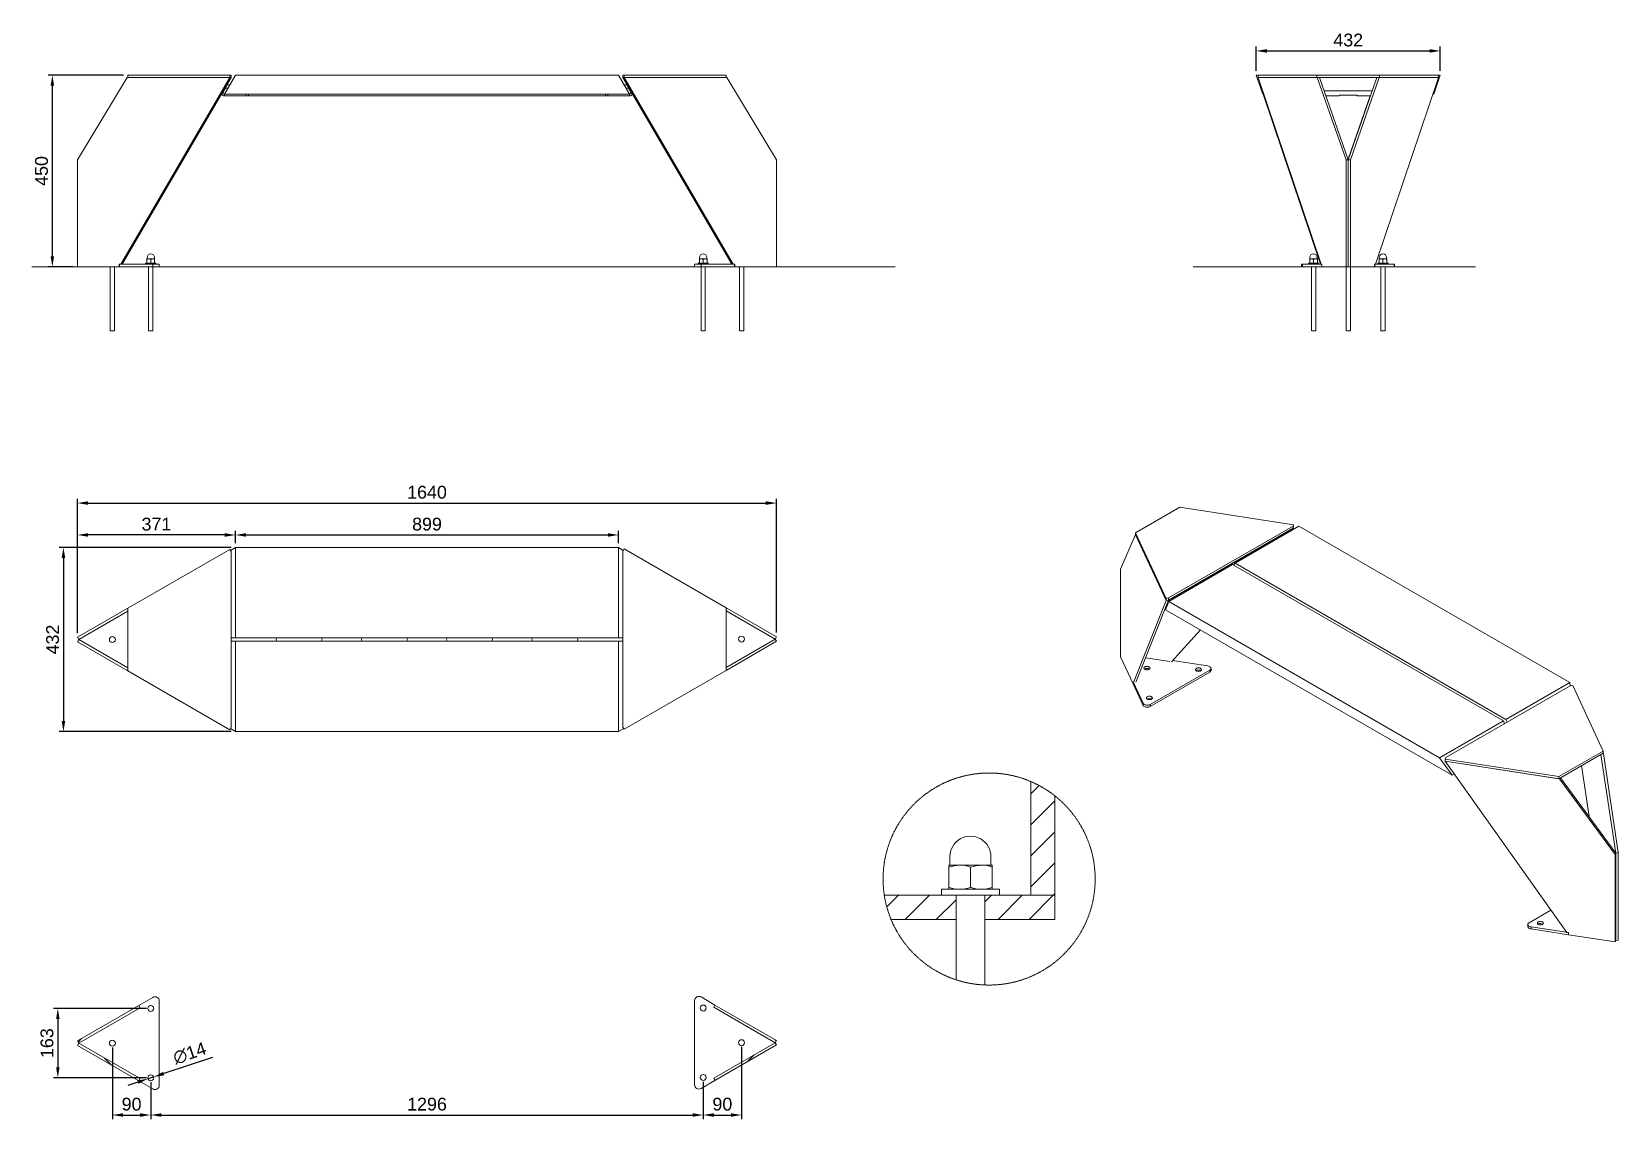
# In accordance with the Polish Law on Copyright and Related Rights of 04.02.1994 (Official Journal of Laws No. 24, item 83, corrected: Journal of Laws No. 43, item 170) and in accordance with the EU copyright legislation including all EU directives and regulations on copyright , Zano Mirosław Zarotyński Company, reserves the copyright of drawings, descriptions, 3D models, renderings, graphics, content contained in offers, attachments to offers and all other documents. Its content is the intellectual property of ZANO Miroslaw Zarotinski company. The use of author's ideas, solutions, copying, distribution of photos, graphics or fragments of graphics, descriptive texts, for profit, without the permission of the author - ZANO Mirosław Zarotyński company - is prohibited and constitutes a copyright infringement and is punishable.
# Model space of a CAD drawing. Header units: millimetres. Extents: x -23 to 3700, y -151 to 2402.
import ezdxf

# ---------------------------------------------------------------- set-up
doc = ezdxf.new("R2010")
doc.units = ezdxf.units.MM
doc.linetypes.add('HIDDEN', pattern=[1.905, 1.27, -0.635])
for name, color, linetype, lineweight in [('ZANO_R', 7, 'Continuous', 0), ('ZANO_R_przerywana', 7, 'HIDDEN', 0), ('ZANO_W', 1, 'Continuous', 0)]:
    doc.layers.add(name, color=color, linetype=linetype, lineweight=lineweight)
doc.styles.add('Arial', font='arial.ttf')
doc.styles.get("Standard").update_dxf_attribs({"font": 'ARIALUNI.TTF'})
doc.dimstyles.new('pl i ang', dxfattribs={"dimtxt": 50, "dimasz": 50, "dimexe": 1.25, "dimexo": 0.625, "dimgap": 10, "dimtad": 1, "dimtoh": 1, "dimtxsty": 'Standard', "dimcen": 2.5, "dimclrd": 1, "dimclre": 1, "dimclrt": 1, "dimadec": 0, "dimazin": 0, "dimtfac": 1, "dimtmove": 0, "dimatfit": 3, "dimfxl": 1, "dimarcsym": 1})
pattern_1 = [(45, (-238.47, -495.97), (-202.056, 202.056), []), (45, (-171.1, -495.97), (-202.056, 202.056), []), (45, (-103.76, -495.97), (-202.056, 202.056), []), (45, (-36.4, -495.97), (-202.056, 202.056), [])]
pattern_2 = [(135, (-238.47, -495.97), (-202.056, -202.056), []), (135, (-238.47, -428.62), (-202.056, -202.056), []), (135, (-238.47, -361.27), (-202.056, -202.056), []), (135, (-238.47, -293.9), (-202.056, -202.056), [])]

# ---------------------------------------------------------------- blocks, each defined once
blk = doc.blocks.new('*D390')
at = {"layer": 'ZANO_W', "color": 1, "lineweight": -2}
for p, q in [((193.1, 2300.1), (15.9, 2300.1)), ((25.9, 1875), (25.9, 2275.1)), ((74.8, 1850), (15.9, 1850))]:
    blk.add_line(p, q, dxfattribs=at)
at = {"layer": 'ZANO_W', "color": 1}
for points in [[(30, 2275.1), (21.7, 2275.1), (25.9, 2300.1)], [(21.7, 1875), (30, 1875), (25.9, 1850)]]:
    blk.add_solid(points, dxfattribs=at)
at = {"layer": 'ZANO_W', "color": 1, "insert": (0.6, 2075.1), "char_height": 30, "attachment_point": 5, "rotation": 90, "style": 'Arial'}
blk.add_mtext('450', dxfattribs=at)
blk = doc.blocks.new('*D391')
at = {"layer": 'ZANO_W', "color": 1, "lineweight": -2}
for p, q in [((455.4, 1201.4), (455.4, 1230.8)), ((1354.4, 1201.4), (1354.4, 1230.8)), ((480.4, 1220.8), (1329.4, 1220.8))]:
    blk.add_line(p, q, dxfattribs=at)
at = {"layer": 'ZANO_W', "color": 1}
for points in [[(480.4, 1225), (480.4, 1216.6), (455.4, 1220.8)], [(1329.4, 1216.6), (1329.4, 1225), (1354.4, 1220.8)]]:
    blk.add_solid(points, dxfattribs=at)
at = {"layer": 'ZANO_W', "color": 1, "insert": (904.9, 1246.1), "char_height": 30, "attachment_point": 5, "style": 'Arial'}
blk.add_mtext('899', dxfattribs=at)
blk = doc.blocks.new('*D392')
at = {"layer": 'ZANO_W', "color": 1, "lineweight": -2}
for p, q in [((84.8, 990.6), (84.8, 1305.7)), ((1724.9, 991.6), (1724.9, 1305.7)), ((109.8, 1295.7), (1699.9, 1295.7))]:
    blk.add_line(p, q, dxfattribs=at)
at = {"layer": 'ZANO_W', "color": 1}
for points in [[(109.8, 1299.9), (109.8, 1291.5), (84.8, 1295.7)], [(1699.9, 1291.5), (1699.9, 1299.9), (1724.9, 1295.7)]]:
    blk.add_solid(points, dxfattribs=at)
at = {"layer": 'ZANO_W', "color": 1, "insert": (904.9, 1321), "char_height": 30, "attachment_point": 5, "style": 'Arial'}
blk.add_mtext('1640', dxfattribs=at)
blk = doc.blocks.new('*D393')
at = {"layer": 'ZANO_W', "color": 1, "lineweight": -2}
for p, q in [((445.4, 1191.4), (41.9, 1191.4)), ((51.9, 1166.4), (51.9, 784.4)), ((445.4, 759.4), (41.9, 759.4))]:
    blk.add_line(p, q, dxfattribs=at)
at = {"layer": 'ZANO_W', "color": 1}
for points in [[(56.1, 1166.4), (47.7, 1166.4), (51.9, 1191.4)], [(47.7, 784.4), (56.1, 784.4), (51.9, 759.4)]]:
    blk.add_solid(points, dxfattribs=at)
at = {"layer": 'ZANO_W', "color": 1, "insert": (26.6, 975.4), "char_height": 30, "attachment_point": 5, "rotation": 90, "style": 'Arial'}
blk.add_mtext('432', dxfattribs=at)
blk = doc.blocks.new('*D394')
at = {"layer": 'ZANO_W', "color": 1, "lineweight": -2}
for p, q in [((401.7, -5.6), (287.2, -43.3)), ((226.4, -63.4), (202.7, -71.2)), ((250.2, -55.5), (263.5, -51.2))]:
    blk.add_line(p, q, dxfattribs=at)
at = {"layer": 'ZANO_W', "color": 1}
for points in [[(227.8, -67.3), (225.1, -59.4), (250.2, -55.5)], [(285.9, -39.4), (288.5, -47.3), (263.5, -51.2)]]:
    blk.add_solid(points, dxfattribs=at)
at = {"layer": 'ZANO_W', "color": 1, "insert": (348.1, 4.3), "char_height": 30, "attachment_point": 5, "rotation": 18.2447, "style": 'Arial'}
blk.add_mtext('∅14', dxfattribs=at)
blk = doc.blocks.new('*D395')
at = {"layer": 'ZANO_W', "color": 1, "lineweight": -2}
for p, q in [((246.8, 109.5), (28.7, 109.5)), ((38.7, 84.5), (38.7, -28.3)), ((246.8, -53.3), (28.7, -53.3))]:
    blk.add_line(p, q, dxfattribs=at)
at = {"layer": 'ZANO_W', "color": 1}
for points in [[(42.9, 84.5), (34.6, 84.5), (38.7, 109.5)], [(34.6, -28.3), (42.9, -28.3), (38.7, -53.3)]]:
    blk.add_solid(points, dxfattribs=at)
at = {"layer": 'ZANO_W', "color": 1, "insert": (13.4, 28.1), "char_height": 30, "attachment_point": 5, "rotation": 90, "style": 'Arial'}
blk.add_mtext('163', dxfattribs=at)
blk = doc.blocks.new('*D396')
at = {"layer": 'ZANO_W', "color": 1, "lineweight": -2}
for p, q in [((166.8, 18.1), (166.8, -150.5)), ((256.8, -63.3), (256.8, -150.5)), ((191.8, -140.5), (231.8, -140.5))]:
    blk.add_line(p, q, dxfattribs=at)
at = {"layer": 'ZANO_W', "color": 1}
for points in [[(191.8, -136.4), (191.8, -144.7), (166.8, -140.5)], [(231.8, -144.7), (231.8, -136.4), (256.8, -140.5)]]:
    blk.add_solid(points, dxfattribs=at)
at = {"layer": 'ZANO_W', "color": 1, "insert": (211.8, -115.2), "char_height": 30, "attachment_point": 5, "style": 'Arial'}
blk.add_mtext('90', dxfattribs=at)
blk = doc.blocks.new('*D397')
at = {"layer": 'ZANO_W', "color": 1, "lineweight": -2}
for p, q in [((256.8, -63.3), (256.8, -150.5)), ((1552.9, -62.3), (1552.9, -150.5)), ((281.8, -140.5), (1527.9, -140.5))]:
    blk.add_line(p, q, dxfattribs=at)
at = {"layer": 'ZANO_W', "color": 1}
for points in [[(281.8, -136.4), (281.8, -144.7), (256.8, -140.5)], [(1527.9, -144.7), (1527.9, -136.4), (1552.9, -140.5)]]:
    blk.add_solid(points, dxfattribs=at)
at = {"layer": 'ZANO_W', "color": 1, "insert": (904.9, -115.2), "char_height": 30, "attachment_point": 5, "style": 'Arial'}
blk.add_mtext('1296', dxfattribs=at)
blk = doc.blocks.new('*D398')
at = {"layer": 'ZANO_W', "color": 1, "lineweight": -2}
for p, q in [((1642.9, 19.1), (1642.9, -150.5)), ((1552.9, -62.3), (1552.9, -150.5)), ((1577.9, -140.5), (1617.9, -140.5))]:
    blk.add_line(p, q, dxfattribs=at)
at = {"layer": 'ZANO_W', "color": 1}
for points in [[(1577.9, -136.4), (1577.9, -144.7), (1552.9, -140.5)], [(1617.9, -144.7), (1617.9, -136.4), (1642.9, -140.5)]]:
    blk.add_solid(points, dxfattribs=at)
at = {"layer": 'ZANO_W', "color": 1, "insert": (1597.9, -115.2), "char_height": 30, "attachment_point": 5, "style": 'Arial'}
blk.add_mtext('90', dxfattribs=at)
blk = doc.blocks.new('*D399')
at = {"layer": 'ZANO_W', "color": 1, "lineweight": -2}
for p, q in [((2850.4, 2310.1), (2850.4, 2366.9)), ((2875.4, 2356.9), (3257.4, 2356.9)), ((3282.4, 2310.1), (3282.4, 2366.9))]:
    blk.add_line(p, q, dxfattribs=at)
at = {"layer": 'ZANO_W', "color": 1}
for points in [[(2875.4, 2361), (2875.4, 2352.7), (2850.4, 2356.9)], [(3257.4, 2352.7), (3257.4, 2361), (3282.4, 2356.9)]]:
    blk.add_solid(points, dxfattribs=at)
at = {"layer": 'ZANO_W', "color": 1, "insert": (3066.4, 2382.2), "char_height": 30, "attachment_point": 5, "style": 'Arial'}
blk.add_mtext('432', dxfattribs=at)
blk = doc.blocks.new('*D400')
at = {"layer": 'ZANO_W', "color": 1, "lineweight": -2}
for p, q in [((84.8, 990.6), (84.8, 1230.8)), ((455.4, 1201.4), (455.4, 1230.8)), ((430.4, 1220.8), (109.8, 1220.8))]:
    blk.add_line(p, q, dxfattribs=at)
at = {"layer": 'ZANO_W', "color": 1}
for points in [[(109.8, 1225), (109.8, 1216.6), (84.8, 1220.8)], [(430.4, 1216.6), (430.4, 1225), (455.4, 1220.8)]]:
    blk.add_solid(points, dxfattribs=at)
at = {"layer": 'ZANO_W', "color": 1, "insert": (270.1, 1246.1), "char_height": 30, "attachment_point": 5, "style": 'Arial'}
blk.add_mtext('371', dxfattribs=at)

msp = doc.modelspace()

# ---------------------------------------------------------------- hatches: boundary and pattern name
at = {"layer": 'ZANO_R'}
h = msp.add_hatch(dxfattribs=at)
h.set_pattern_fill('DIN 201 stal i żeliwo stalowe', color=256, scale=15, style=0, pattern_type=2)
h.set_pattern_definition(pattern_1)
h.paths.add_polyline_path([(232.1, 111.4), (229.1, 116.6), (84.8, 33.3), (87.8, 28.1)], flags=0)
h = msp.add_hatch(dxfattribs=at)
h.set_pattern_fill('DIN 201 stal i żeliwo stalowe', color=256, scale=15, angle=90, style=0, pattern_type=2)
h.set_pattern_definition(pattern_2)
h.paths.add_polyline_path([(1580.6, 117.6), (1577.6, 112.4), (1721.9, 29.1), (1724.9, 34.3)], flags=0)
h = msp.add_hatch(dxfattribs=at)
h.set_pattern_fill('DIN 201 stal i żeliwo stalowe', color=256, scale=15, angle=90, style=0, pattern_type=2)
h.set_pattern_definition(pattern_2)
h.paths.add_polyline_path([(229.1, -60.4), (232.1, -55.2), (87.8, 28.1), (84.8, 22.9)], flags=0)
h = msp.add_hatch(dxfattribs=at)
h.set_pattern_fill('DIN 201 stal i żeliwo stalowe', color=256, scale=15, style=0, pattern_type=2)
h.set_pattern_definition(pattern_1)
h.paths.add_polyline_path([(1577.6, -54.2), (1580.6, -59.4), (1724.9, 23.9), (1721.9, 29.1)], flags=0)

# ---------------------------------------------------------------- linework, layer by layer
for p, q in [((201.6, 2294.1), (84.8, 2101.6)), ((186.5, 1856), (442.4, 2294.1)), ((189.5, 1856.1), (445.4, 2294.1)), ((442.4, 2294.1), (201.6, 2294.1)), ((203.1, 2300.1), (203.1, 2294.1)), ((203.1, 2300.1), (442.4, 2300.1)), ((203.1, 2294.1), (442.4, 2294.1)), ((444.8, 2292.5), (426.4, 2261.2)), ((455.4, 2300.1), (429.4, 2255.1)), ((431.8, 2269.7), (436.2, 2277.3)), ((436.2, 2277.3), (442.1, 2277.3)), ((442.4, 2300.1), (442.4, 2294.1)), ((442.4, 2300.1), (445.4, 2300.1)), ((442.4, 2294.1), (445.4, 2294.1)), ((444.8, 2292.5), (444.5, 2292.7)), ((445.4, 2300.1), (445.4, 2294.1)), ((1354.4, 2300.1), (455.4, 2300.1)), ((1380.4, 2255.1), (1354.4, 2300.1)), ((1364.4, 2300.1), (1364.4, 2294.1)), ((1364.4, 2300.1), (1367.4, 2300.1)), ((1620.2, 1856.1), (1364.4, 2294.1)), ((1364.4, 2294.1), (1367.4, 2294.1)), ((1365, 2292.5), (1365.2, 2292.7)), ((1365, 2292.5), (1383.4, 2261.2)), ((1367.4, 2300.1), (1367.4, 2294.1)), ((1367.4, 2300.1), (1606.7, 2300.1)), ((1623.3, 1856), (1367.4, 2294.1)), ((1367.4, 2294.1), (1608.2, 2294.1)), ((1367.4, 2294.1), (1606.7, 2294.1)), ((1367.6, 2277.3), (1373.6, 2277.3)), ((1377.9, 2269.7), (1373.6, 2277.3)), ((1606.7, 2300.1), (1606.7, 2294.1)), ((1608.2, 2294.1), (1724.9, 2101.6)), ((2850.4, 2300.1), (2854.8, 2300.1)), ((2865.9, 2255.1), (2850.4, 2300.1)), ((2854.8, 2300.1), (2854.8, 2294.1)), ((2854.8, 2300.1), (2993, 2300.1)), ((3002.6, 1856), (2854.8, 2294.1)), ((2854.8, 2294.1), (2993.8, 2294.1)), ((2854.8, 2294.1), (2993, 2294.1)), ((2993, 2300.1), (2993, 2294.1)), ((2993, 2300.1), (3139.9, 2300.1)), ((2993.8, 2294.1), (3061.2, 2101.6)), ((2996.4, 2294.1), (2993.8, 2294.1)), ((2996.4, 2294.1), (3136.4, 2294.1)), ((2999, 2294.1), (3066.4, 2101.6)), ((3133.8, 2294.1), (3066.4, 2101.6)), ((3139, 2294.1), (3071.6, 2101.6)), ((3130.3, 1856), (3278, 2294.1)), ((3139, 2294.1), (3136.4, 2294.1)), ((3278, 2294.1), (3139, 2294.1)), ((3139.9, 2300.1), (3139.9, 2294.1)), ((3139.9, 2300.1), (3278, 2300.1)), ((3139.9, 2294.1), (3278, 2294.1)), ((3282.4, 2300.1), (3266.9, 2255.1)), ((3278, 2300.1), (3282.4, 2300.1)), ((3278, 2300.1), (3278, 2294.1)), ((426.4, 2261.2), (426.2, 2261.3)), ((431.8, 2269.7), (426.9, 2261.1)), ((1380.4, 2255.1), (429.4, 2255.1)), ((429.8, 2255.1), (429.8, 2251.1)), ((480.9, 2251.1), (429.8, 2251.1)), ((431.8, 2269.7), (437.8, 2269.7)), ((480.9, 2251.1), (480.9, 2255.1)), ((485.9, 2251.1), (480.9, 2251.1)), ((485.9, 2255.1), (485.9, 2251.1)), ((485.9, 2251.1), (1323.9, 2251.1)), ((1323.9, 2251.1), (1323.9, 2255.1)), ((1328.9, 2251.1), (1323.9, 2251.1)), ((1328.9, 2255.1), (1328.9, 2251.1)), ((1328.9, 2251.1), (1379.9, 2251.1)), ((1372, 2269.7), (1377.9, 2269.7)), ((1377.9, 2269.7), (1382.9, 2261.1)), ((1379.9, 2255.1), (1379.9, 2251.1)), ((1383.4, 2261.2), (1383.6, 2261.3)), ((2868, 2255.1), (2865.9, 2255.1)), ((3001.5, 1856.1), (2867, 2255.1)), ((3009.9, 2263.2), (3123, 2263.2)), ((3014.1, 2251.1), (3045.4, 2251.1)), ((3045.4, 2253.1), (3087.4, 2253.1)), ((3045.4, 2253.1), (3045.4, 2251.1)), ((3117.8, 2251.1), (3065.9, 2103.1)), ((3086.4, 2253.1), (3086.4, 2251.1)), ((3087.4, 2251.1), (3086.4, 2251.1)), ((3087.4, 2251.1), (3087.4, 2253.1)), ((3087.4, 2251.1), (3118.8, 2251.1)), ((3266.9, 2255.1), (3264.9, 2255.1)), ((84.8, 2101.6), (84.8, 1850)), ((1724.9, 2101.6), (1724.9, 1850)), ((3061.2, 2101.6), (3061.2, 1850)), ((3066.4, 2101.6), (3061.2, 2101.6)), ((3071.6, 2101.6), (3066.4, 2101.6)), ((3066.4, 2101.6), (3066.4, 1850)), ((3071.6, 2101.6), (3071.6, 1850)), ((247.8, 1867.8), (247.8, 1868.6)), ((252.3, 1868.6), (247.8, 1868.6)), ((247.8, 1867.8), (247.8, 1859.4)), ((248.3, 1872.1), (248.3, 1868.9)), ((261.3, 1868.6), (252.3, 1868.6)), ((256.8, 1867.8), (256.8, 1859.4)), ((265.8, 1868.6), (261.3, 1868.6)), ((265.3, 1868.9), (265.3, 1872.1)), ((265.8, 1867.8), (265.8, 1868.6)), ((265.8, 1867.8), (265.8, 1859.4)), ((1543.9, 1867.8), (1543.9, 1868.6)), ((1548.4, 1868.6), (1543.9, 1868.6)), ((1543.9, 1867.8), (1543.9, 1859.4)), ((1544.4, 1872.1), (1544.4, 1868.9)), ((1557.4, 1868.6), (1548.4, 1868.6)), ((1552.9, 1867.8), (1552.9, 1859.4)), ((1561.9, 1868.6), (1557.4, 1868.6)), ((1561.4, 1868.9), (1561.4, 1872.1)), ((1561.9, 1867.8), (1561.9, 1868.6)), ((1561.9, 1867.8), (1561.9, 1859.4)), ((2976, 1867.8), (2976, 1868.6)), ((2980.5, 1868.6), (2976, 1868.6)), ((2976, 1867.8), (2976, 1859.4)), ((2976.5, 1872.1), (2976.5, 1868.9)), ((2989.5, 1868.6), (2980.5, 1868.6)), ((2985, 1867.8), (2985, 1859.4)), ((2994, 1868.6), (2989.5, 1868.6)), ((2993.5, 1868.9), (2993.5, 1872.1)), ((2994, 1867.8), (2994, 1868.6)), ((2994, 1867.8), (2994, 1859.4)), ((3138.8, 1867.8), (3138.8, 1868.6)), ((3143.3, 1868.6), (3138.8, 1868.6)), ((3138.8, 1867.8), (3138.8, 1859.4)), ((3139.3, 1872.1), (3139.3, 1868.9)), ((3152.3, 1868.6), (3143.3, 1868.6)), ((3147.8, 1867.8), (3147.8, 1859.4)), ((3156.8, 1868.6), (3152.3, 1868.6)), ((3156.3, 1868.9), (3156.3, 1872.1)), ((3156.8, 1867.8), (3156.8, 1868.6)), ((3156.8, 1867.8), (3156.8, 1859.4)), ((84.8, 1850), (182.9, 1850)), ((186.5, 1856), (182.9, 1856)), ((182.9, 1856), (182.9, 1850)), ((182.9, 1850), (185.9, 1850)), ((183.2, 1856.1), (183.2, 1850.1)), ((183.2, 1856.1), (261.8, 1856.1)), ((183.2, 1850.1), (261.8, 1850.1)), ((185.9, 1850.1), (185.9, 1850)), ((244.8, 1858.6), (244.8, 1856.1)), ((268.8, 1858.6), (244.8, 1858.6)), ((247.8, 1858.6), (247.8, 1859.4)), ((261.8, 1850.1), (261.8, 1856.1)), ((261.8, 1856.1), (276.8, 1856.1)), ((276.8, 1850.1), (261.8, 1850.1)), ((265.8, 1858.6), (265.8, 1859.4)), ((268.8, 1856.1), (268.8, 1858.6)), ((276.8, 1856.1), (276.8, 1850.1)), ((1532.9, 1850.1), (1532.9, 1856.1)), ((1532.9, 1856.1), (1547.9, 1856.1)), ((1547.9, 1850.1), (1532.9, 1850.1)), ((1540.9, 1858.6), (1540.9, 1856.1)), ((1564.9, 1858.6), (1540.9, 1858.6)), ((1543.9, 1858.6), (1543.9, 1859.4)), ((1547.9, 1856.1), (1547.9, 1850.1)), ((1547.9, 1856.1), (1626.5, 1856.1)), ((1547.9, 1850.1), (1626.5, 1850.1)), ((1561.9, 1858.6), (1561.9, 1859.4)), ((1564.9, 1856.1), (1564.9, 1858.6)), ((1623.3, 1856), (1626.8, 1856)), ((1623.8, 1850.1), (1623.8, 1850)), ((1623.8, 1850), (1626.8, 1850)), ((1626.5, 1856.1), (1626.5, 1850.1)), ((1626.8, 1856), (1626.8, 1850)), ((1724.9, 1850), (1626.8, 1850)), ((2956.7, 1856.1), (2956.7, 1850.1)), ((2956.7, 1856.1), (2957.7, 1856.1)), ((2957.7, 1850.1), (2956.7, 1850.1)), ((2957.7, 1856.1), (2957.7, 1850.1)), ((2957.7, 1856.1), (2959, 1856.1)), ((2959, 1850.1), (2957.7, 1850.1)), ((2959, 1856.1), (2959, 1850.1)), ((2959, 1856.1), (3004.4, 1856.1)), ((2959, 1850.1), (3004.4, 1850.1)), ((2973, 1858.6), (2973, 1856.1)), ((2997, 1858.6), (2973, 1858.6)), ((2976, 1858.6), (2976, 1859.4)), ((2994, 1858.6), (2994, 1859.4)), ((2997, 1856.1), (2997, 1858.6)), ((3002.6, 1856), (3004.6, 1856)), ((3003.6, 1850.1), (3003.6, 1850)), ((3003.6, 1850), (3004.6, 1850)), ((3004.4, 1856.1), (3004.4, 1850.1)), ((3004.4, 1850.1), (3004.6, 1850.1)), ((3004.6, 1856), (3004.6, 1850)), ((3061.2, 1850), (3004.6, 1850)), ((3066.4, 1850), (3061.2, 1850)), ((3071.6, 1850), (3066.4, 1850)), ((3071.6, 1850), (3128.3, 1850)), ((3130.3, 1856), (3128.3, 1856)), ((3128.3, 1856), (3128.3, 1850)), ((3128.3, 1850.1), (3128.4, 1850.1)), ((3128.4, 1856.1), (3128.4, 1850.1)), ((3128.4, 1856.1), (3173.8, 1856.1)), ((3128.4, 1850.1), (3173.8, 1850.1)), ((3135.8, 1858.6), (3135.8, 1856.1)), ((3159.8, 1858.6), (3135.8, 1858.6)), ((3138.8, 1858.6), (3138.8, 1859.4)), ((3156.8, 1858.6), (3156.8, 1859.4)), ((3159.8, 1856.1), (3159.8, 1858.6)), ((3173.8, 1850.1), (3173.8, 1856.1)), ((3173.8, 1856.1), (3175.2, 1856.1)), ((3175.2, 1850.1), (3173.8, 1850.1)), ((3175.2, 1850.1), (3175.2, 1856.1)), ((2671.4, 1286.1), (2567.5, 1226.1)), ((2938.3, 1244.8), (2671.4, 1286.1)), ((2644.8, 1072.9), (2936.8, 1241.5)), ((2644.8, 1068), (2936.8, 1236.6)), ((2934.6, 1234.5), (2646.1, 1068)), ((2950.6, 1241.3), (2800.7, 1154.7)), ((2934.6, 1234.5), (2929.9, 1229.3)), ((2930.5, 1229.7), (2936.8, 1236.6)), ((2934.6, 1234.5), (2934.2, 1235.1)), ((2936.8, 1241.5), (2938.3, 1244.8)), ((2936.8, 1241.5), (2936.8, 1236.6)), ((2936.8, 1236.6), (2938.3, 1239.9)), ((2938.3, 1244.8), (2938.3, 1239.9)), ((2950.6, 1241.3), (3586.3, 874.3)), ((443.8, 1184.5), (455.4, 1191.4)), ((455.4, 1191.4), (455.4, 979.4)), ((455.4, 1191.4), (1354.4, 1191.4)), ((1354.4, 979.4), (1354.4, 1191.4)), ((1354.4, 1191.4), (1365.5, 1184.7)), ((2567.1, 1222.2), (2532.2, 1140.2)), ((2639, 1067.1), (2567.1, 1222.2)), ((2567.1, 1222.2), (2567.5, 1222.2)), ((2567.5, 1226.1), (2639, 1072)), ((2567.5, 1226.1), (2567.5, 1221.2)), ((2567.5, 1221.2), (2639, 1067.1)), ((442.4, 1187), (203.1, 1048.8)), ((445.4, 1181.8), (442.4, 1187)), ((445.4, 769), (445.4, 1181.8)), ((1367.4, 1188), (1364.4, 1182.8)), ((1364.4, 1182.8), (1364.4, 770)), ((1606.7, 1049.8), (1367.4, 1188)), ((2800.7, 1154.7), (2797.4, 1150.1)), ((2800.7, 1154.7), (3436.4, 787.8)), ((2532.2, 1140.2), (2532.2, 934.7)), ((2795, 1151.5), (2645.1, 1064.9)), ((3430.7, 784.5), (2795, 1151.5)), ((201.6, 1048), (84.8, 980.6)), ((203.1, 1048.8), (201.6, 1048)), ((203.1, 1045.4), (201.6, 1048)), ((203.1, 1048.8), (203.1, 901.9)), ((1606.7, 1049.8), (1608.2, 1049)), ((1606.7, 902.9), (1606.7, 1049.8)), ((1608.2, 1049), (1606.7, 1046.4)), ((1606.7, 1042.9), (1721.9, 976.4)), ((1608.2, 1049), (1724.9, 981.6)), ((2562.6, 874.2), (2639, 1067.1)), ((2568.4, 875.1), (2644.8, 1068)), ((2645.1, 1064.9), (2637.7, 1045.1)), ((3310.2, 656.9), (2637.7, 1045.1)), ((2639, 1072), (2644.8, 1072.9)), ((2639, 1072), (2639, 1067.1)), ((2639, 1067.1), (2644.8, 1068)), ((2640.6, 1054.2), (2639.8, 1055.2)), ((2646.1, 1068), (2640.6, 1054.2)), ((2641.2, 1054.5), (2640.6, 1054.2)), ((2644.8, 1072.9), (2644.8, 1068)), ((3280.8, 698), (2645.1, 1064.9)), ((2646.1, 1068), (2645.7, 1068.5)), ((203.1, 1041.9), (87.8, 975.4)), ((87.8, 975.4), (84.8, 980.6)), ((84.8, 970.2), (87.8, 975.4)), ((201.6, 902.8), (84.8, 970.2)), ((203.1, 908.8), (87.8, 975.4)), ((455.4, 979.4), (445.4, 979.4)), ((445.4, 971.4), (455.4, 971.4)), ((455.4, 979.4), (1354.4, 979.4)), ((455.4, 971.4), (455.4, 759.4)), ((1354.4, 971.4), (455.4, 971.4)), ((1364.4, 979.4), (1354.4, 979.4)), ((1354.4, 759.4), (1354.4, 971.4)), ((1354.4, 971.4), (1364.4, 971.4)), ((1606.7, 909.8), (1721.9, 976.4)), ((1608.2, 903.8), (1724.9, 971.2)), ((1724.9, 981.6), (1721.9, 976.4)), ((1721.9, 976.4), (1724.9, 971.2)), ((2651.4, 923), (2719.5, 997.9)), ((2532.2, 934.7), (2561.5, 871.5)), ((2647.7, 923.6), (2591.1, 932.4)), ((201.6, 902.8), (203.1, 905.4)), ((203.1, 901.9), (201.6, 902.8)), ((203.1, 901.9), (442.4, 763.8)), ((1367.4, 764.8), (1606.7, 902.9)), ((1606.7, 906.4), (1608.2, 903.8)), ((1606.7, 902.9), (1608.2, 903.8)), ((2601.8, 823.1), (2741.5, 903.7)), ((2601.8, 818.2), (2741.5, 898.8)), ((2737, 913.4), (2654.3, 926.2)), ((2741.5, 898.8), (2741.5, 903.7)), ((2744.4, 902.9), (2744.4, 907.8)), ((2562.6, 874.2), (2561.5, 876.4)), ((2561.5, 876.4), (2561.5, 871.5)), ((2561.5, 871.5), (2561.6, 871.6)), ((2561.6, 876.3), (2585.1, 825.7)), ((2561.6, 876.3), (2561.6, 871.4)), ((2561.6, 871.4), (2585.1, 820.8)), ((3587.3, 866.7), (3295.4, 698.2)), ((3436.4, 787.8), (3586.3, 874.3)), ((3586.3, 874.3), (3587.4, 866.7)), ((3593.1, 867.6), (3587.3, 866.7)), ((3664.6, 713.5), (3593.1, 867.6)), ((2585.1, 820.8), (2585.1, 825.7)), ((2601.8, 823.1), (2601.8, 818.2)), ((3280.8, 698), (3430.7, 784.5)), ((3430.7, 784.5), (3433.3, 777.8)), ((3439, 781.1), (3436.4, 787.8)), ((442.4, 763.8), (445.4, 769)), ((455.4, 759.4), (443.8, 766.3)), ((1354.4, 759.4), (455.4, 759.4)), ((1366.4, 766.5), (1354.4, 759.4)), ((1364.4, 770), (1367.4, 764.8)), ((3560.7, 653.6), (3664.6, 713.5)), ((3560.7, 648.7), (3664.6, 708.6)), ((3665.1, 707.7), (3662.2, 707.2)), ((3664.6, 713.5), (3664.6, 708.6)), ((3664.6, 708.6), (3665.1, 707.7)), ((3665.1, 707.7), (3700, 475.3)), ((3310.2, 656.9), (3280.8, 698)), ((3295.4, 698.2), (3293.8, 694.9)), ((3293.8, 694.9), (3560.7, 653.6)), ((3293.8, 694.9), (3293.8, 690)), ((3579.3, 288.1), (3293.8, 690)), ((3293.8, 690), (3562.4, 648.4)), ((3293.8, 690), (3560.7, 648.7)), ((3631.5, 559.7), (3614, 679.4)), ((3659.4, 705.6), (3694.2, 474.4)), ((2321.6, 642.1), (2321.6, 375.1)), ((3315.2, 659.8), (3310.2, 656.9)), ((3560.7, 653.6), (3560.7, 648.7)), ((3563.2, 650.1), (3562.4, 648.4)), ((3562.4, 648.4), (3692.6, 471.1)), ((3564.6, 650.9), (3694.2, 474.4)), ((2321.6, 612.9), (2341.2, 632.6)), ((2321.6, 540.3), (2378.2, 596.9)), ((2378.2, 608.4), (2378.2, 375.1)), ((2321.6, 467.7), (2378.2, 524.3)), ((2131.9, 465.7), (2131.9, 447.3)), ((2228.2, 447.3), (2228.2, 465.7)), ((2321.6, 395.1), (2378.2, 451.7)), ((3694.2, 474.4), (3692.6, 471.1)), ((3692.6, 471.1), (3692.6, 265.6)), ((3700, 475.3), (3694.2, 474.4)), ((3694.2, 474.4), (3694.2, 269)), ((3700, 475.3), (3700, 269.9)), ((2129.1, 441.3), (2129.1, 445.9)), ((2154.6, 445.9), (2129.1, 445.9)), ((2129.1, 441.3), (2141.6, 444.6)), ((2129.1, 441.3), (2129.1, 393.8)), ((2141.6, 444.6), (2154.6, 445.9)), ((2205.5, 445.9), (2154.6, 445.9)), ((2180, 441.3), (2192.5, 444.6)), ((2180, 441.3), (2180, 393.8)), ((2192.5, 444.6), (2205.5, 445.9)), ((2231, 445.9), (2205.5, 445.9)), ((2231, 441.3), (2231, 445.9)), ((2231, 441.3), (2231, 393.8)), ((1977.9, 375.2), (2146.1, 375.1)), ((1983.8, 347.8), (2011.3, 375.2)), ((2027.1, 318.5), (2083.8, 375.2)), ((2112.1, 389.3), (2112.1, 375.1)), ((2248, 389.3), (2112.1, 389.3)), ((2248, 375.1), (2112.1, 375.1)), ((2129.1, 389.3), (2129.1, 393.8)), ((2146.1, 318.5), (2146.1, 375.1)), ((2146.1, 375.1), (2146.1, 176.9)), ((2167.6, 390.5), (2154.6, 389.3)), ((2180, 393.8), (2167.6, 390.5)), ((2218.5, 390.5), (2205.5, 389.3)), ((2214, 318.5), (2214, 375.1)), ((2214, 375.1), (2378.2, 375.1)), ((2214, 375.1), (2214, 164.7)), ((2214, 360.1), (2229, 375.1)), ((2231, 393.8), (2218.5, 390.5)), ((2231, 389.3), (2231, 393.8)), ((2245, 318.5), (2301.6, 375.1)), ((2248, 375.1), (2248, 389.3)), ((2317.6, 318.5), (2374.2, 375.1)), ((2378.2, 375.1), (2321.6, 375.1)), ((2374.2, 375.1), (2378.2, 379)), ((2099.8, 318.5), (2146.1, 364.8)), ((3542.1, 340.5), (3490.7, 310.8)), ((2146.1, 318.5), (1992.6, 318.5)), ((2378.2, 318.5), (2214, 318.5)), ((3487.8, 306.7), (3487.8, 301.8)), ((3495.2, 301.2), (3582.9, 287.6)), ((3495.2, 301.2), (3495.2, 296.3)), ((3512.1, 307.7), (3511.5, 307.3)), ((3495.2, 296.3), (3582.9, 282.7)), ((3579.3, 288.1), (3583.2, 287.5)), ((3582.9, 287.6), (3582.9, 282.7)), ((3582.9, 282.7), (3583.2, 283.4)), ((3583.2, 287.5), (3583.2, 282.6)), ((3692.6, 265.6), (3583.2, 282.6)), ((3694.2, 269), (3692.6, 265.6)), ((3694.2, 274), (3694.2, 269.1)), ((3700, 269.9), (3694.2, 269)), ((84.8, 33.3), (229.1, 116.6)), ((261.8, 135.5), (229.1, 116.6)), ((229.1, 116.6), (232.1, 111.4)), ((276.8, -70.7), (276.8, 126.8)), ((1532.9, 127.8), (1532.9, -69.7)), ((1580.6, 117.6), (1547.9, 136.5)), ((1577.6, 112.4), (1580.6, 117.6)), ((1721.9, 29.1), (1577.6, 112.4)), ((1724.9, 34.3), (1580.6, 117.6)), ((87.8, 28.1), (232.1, 111.4)), ((87.8, 28.1), (84.8, 33.3)), ((84.8, 22.9), (87.8, 28.1)), ((84.8, 22.9), (229.1, -60.4)), ((87.8, 28.1), (232.1, -55.2)), ((1721.9, 29.1), (1577.6, -54.2)), ((1724.9, 23.9), (1580.6, -59.4)), ((1724.9, 34.3), (1721.9, 29.1)), ((1721.9, 29.1), (1724.9, 23.9)), ((232.1, -55.2), (229.1, -60.4)), ((229.1, -60.4), (261.8, -79.3)), ((1547.9, -78.3), (1580.6, -59.4)), ((1580.6, -59.4), (1577.6, -54.2))]:
    msp.add_line(p, q, dxfattribs=at)
at = {"layer": 'ZANO_R', "flags": 128}
for points in [[(247.8, 1867.8), (250, 1868.4), (252.3, 1868.6)], [(256.8, 1867.8), (259, 1868.4), (261.3, 1868.6)], [(1543.9, 1867.8), (1546.1, 1868.4), (1548.4, 1868.6)], [(1552.9, 1867.8), (1555.1, 1868.4), (1557.4, 1868.6)], [(2976, 1867.8), (2978.2, 1868.4), (2980.5, 1868.6)], [(2985, 1867.8), (2987.2, 1868.4), (2989.5, 1868.6)], [(3138.8, 1867.8), (3141, 1868.4), (3143.3, 1868.6)], [(3147.8, 1867.8), (3150, 1868.4), (3152.3, 1868.6)], [(256.8, 1859.4), (254.6, 1858.8), (252.3, 1858.6)], [(265.8, 1859.4), (263.6, 1858.8), (261.3, 1858.6)], [(1552.9, 1859.4), (1550.7, 1858.8), (1548.4, 1858.6)], [(1561.9, 1859.4), (1559.7, 1858.8), (1557.4, 1858.6)], [(2985, 1859.4), (2982.8, 1858.8), (2980.5, 1858.6)], [(2994, 1859.4), (2991.8, 1858.8), (2989.5, 1858.6)], [(3147.8, 1859.4), (3145.6, 1858.8), (3143.3, 1858.6)], [(3156.8, 1859.4), (3154.6, 1858.8), (3152.3, 1858.6)], [(2588.9, 905.5), (2590.1, 904.9), (2591.5, 904.5), (2593.1, 904.3), (2594.6, 904.3), (2596.2, 904.5), (2597.6, 904.9), (2598.8, 905.5), (2599.8, 906.2), (2600.5, 907), (2600.8, 907.9), (2600.8, 908.8), (2600.5, 909.7), (2599.8, 910.5), (2598.8, 911.2), (2597.6, 911.8), (2596.2, 912.2), (2594.6, 912.4), (2593.1, 912.4), (2591.5, 912.2), (2590.1, 911.8), (2588.9, 911.2), (2587.9, 910.5), (2587.2, 909.7), (2586.9, 908.8), (2586.9, 907.9), (2587.2, 907), (2587.9, 906.2), (2588.9, 905.5)], [(2720, 902), (2721, 902.7), (2721.7, 903.5), (2722, 904.4), (2722, 905.3), (2721.7, 906.2), (2721, 907), (2720, 907.7), (2718.8, 908.3), (2717.4, 908.6), (2715.8, 908.9), (2714.3, 908.9), (2712.7, 908.6), (2711.3, 908.3), (2710.1, 907.7), (2709.1, 907), (2708.5, 906.2), (2708.1, 905.3), (2708.1, 904.4), (2708.5, 903.5), (2709.1, 902.7), (2710.1, 902), (2711.3, 901.4), (2712.7, 901), (2714.3, 900.8), (2715.8, 900.8), (2717.4, 901), (2718.8, 901.4), (2720, 902)], [(2741.5, 903.7), (2742.7, 904.6), (2743.6, 905.6), (2744.2, 906.6), (2744.4, 907.7), (2744.2, 908.8), (2743.7, 909.8), (2742.9, 910.8), (2741.8, 911.7), (2740.4, 912.4), (2738.7, 913), (2737, 913.4)], [(2585.1, 825.7), (2585.8, 824.7), (2586.7, 823.8), (2588, 822.9), (2589.6, 822.3), (2591.3, 821.8), (2593.1, 821.5), (2595, 821.4), (2596.9, 821.6), (2598.7, 821.9), (2600.4, 822.4), (2601.8, 823.1)], [(2601.8, 818.2), (2600.4, 817.5), (2598.7, 817), (2596.9, 816.7), (2595, 816.5), (2593.1, 816.6), (2591.3, 816.9), (2589.6, 817.4), (2588, 818), (2586.7, 818.9), (2585.8, 819.8), (2585.1, 820.8)], [(2604.9, 835.5), (2605.9, 836.2), (2606.5, 837), (2606.9, 837.9), (2606.9, 838.8), (2606.5, 839.7), (2605.9, 840.5), (2604.9, 841.2), (2603.7, 841.8), (2602.2, 842.2), (2600.7, 842.4), (2599.1, 842.4), (2597.6, 842.2), (2596.2, 841.8), (2595, 841.2), (2594, 840.5), (2593.3, 839.7), (2593, 838.8), (2593, 837.9), (2593.3, 837), (2594, 836.2), (2595, 835.5), (2596.2, 835), (2597.6, 834.6), (2599.1, 834.4), (2600.7, 834.4), (2602.2, 834.6), (2603.7, 835), (2604.9, 835.5)], [(3490.7, 310.8), (3489.5, 310), (3488.6, 309), (3488, 308), (3487.8, 306.9), (3487.9, 305.8), (3488.4, 304.7), (3489.2, 303.7), (3490.4, 302.9), (3491.8, 302.1), (3493.4, 301.5), (3495.2, 301.2)], [(3495.2, 296.3), (3493.4, 296.6), (3491.8, 297.2), (3490.4, 298), (3489.2, 298.8), (3488.4, 299.8), (3487.9, 300.9), (3487.8, 301.8)], [(3512.1, 312.6), (3511.2, 311.9), (3510.5, 311.1), (3510.1, 310.2), (3510.1, 309.3), (3510.5, 308.4), (3511.2, 307.6), (3512.1, 306.9), (3513.4, 306.3), (3514.8, 305.9), (3516.3, 305.7), (3517.9, 305.7), (3519.4, 305.9), (3520.8, 306.3), (3522, 306.9), (3523, 307.6), (3523.7, 308.4), (3524, 309.3), (3524, 310.2), (3523.7, 311.1), (3523, 311.9), (3522, 312.6), (3520.8, 313.1), (3519.4, 313.5), (3517.9, 313.7), (3516.3, 313.7), (3514.8, 313.5), (3513.4, 313.1), (3512.1, 312.6)]]:
    msp.add_lwpolyline(points, dxfattribs=at)
at = {"layer": 'ZANO_R'}
for points in [[(-22.5, 1850), (2003.5, 1850)], [(244.8, 1856.1), (268.8, 1856.1)], [(1540.9, 1856.1), (1564.9, 1856.1)], [(2702.4, 1850), (3365, 1850)], [(2973, 1856.1), (2997, 1856.1)], [(3135.8, 1856.1), (3159.8, 1856.1)], [(2378.2, 375.1), (2378.2, 318.5)]]:
    msp.add_lwpolyline(points, dxfattribs=at)
for centre in [(166.8, 975.4), (1642.9, 976.4), (256.8, 109.5), (1552.9, 110.5), (166.8, 28.1), (1642.9, 29.1), (256.8, -53.3), (1552.9, -52.3)]:
    msp.add_circle(centre, 7, dxfattribs=at)
for centre, radius, start, end in [((429.8, 2259.1), 8, 207.741, 270), ((429.8, 2259.1), 4, 149.63, 263.7297), ((430.3, 2259.1), 4, 150, 257.0667), ((1379.9, 2259.1), 8, 270, 332.259), ((1379.9, 2259.1), 4, 276.2703, 30.37), ((1379.4, 2259.1), 4, 282.9333, 30), ((248.1, 1868.9), 0.25, 270, 0), ((256.8, 1872.1), 8.5, 0, 180), ((252.2, 1855), 13.6, 70.2269, 89.5167), ((261.2, 1855), 13.6, 70.2269, 89.5167), ((265.6, 1868.9), 0.25, 180, 270), ((1544.1, 1868.9), 0.25, 270, 0), ((1552.9, 1872.1), 8.5, 0, 180), ((1548.3, 1855), 13.6, 70.2269, 89.5167), ((1557.3, 1855), 13.6, 70.2269, 89.5167), ((1561.6, 1868.9), 0.25, 180, 270), ((2976.3, 1868.9), 0.25, 270, 0), ((2985, 1872.1), 8.5, 0, 180), ((2980.4, 1855), 13.6, 70.2269, 89.5167), ((2989.4, 1855), 13.6, 70.2269, 89.5167), ((2993.8, 1868.9), 0.25, 180, 270), ((3139.1, 1868.9), 0.25, 270, 0), ((3147.8, 1872.1), 8.5, 0, 180), ((3143.2, 1855), 13.6, 70.2269, 89.5167), ((3152.2, 1855), 13.6, 70.2269, 89.5167), ((3156.6, 1868.9), 0.25, 180, 270), ((252.5, 1872.3), 13.6, 250.2279, 269.5164), ((261.5, 1872.3), 13.6, 250.2279, 269.5164), ((1548.5, 1872.3), 13.6, 250.2279, 269.5164), ((1557.5, 1872.3), 13.6, 250.2279, 269.5164), ((2980.6, 1872.3), 13.6, 250.2279, 269.5164), ((2989.6, 1872.3), 13.6, 250.2279, 269.5164), ((3143.4, 1872.3), 13.6, 250.2279, 269.5164), ((3152.4, 1872.3), 13.6, 250.2279, 269.5164), ((2650.2, 1056), 10.4, 184.5505, 200.2279), ((554.9, 975.4), 4, 90, 270), ((654.9, 975.4), 4, 270, 90), ((754.9, 975.4), 4, 90, 270), ((854.9, 975.4), 4, 270, 90), ((954.9, 975.4), 4, 90, 270), ((1054.9, 975.4), 4, 270, 90), ((1154.9, 975.4), 4, 90, 270), ((1254.9, 975.4), 4, 270, 90), ((2593.9, 897.4), 10.2, 56.8407, 123.1593), ((2715.1, 893.9), 10.2, 56.8407, 123.1593), ((2739.4, 903.4), 4.95, 293.8664, 354.8134), ((2599.9, 827.4), 10.2, 56.8407, 123.1593), ((2180, 465.7), 48.1, 359.9997, 180.0003), ((2130.5, 447.3), 1.42, 270.0029, 359.9902), ((2229.6, 447.3), 1.42, 180.0098, 269.9971), ((2153.9, 368.7), 77.2, 70.227, 89.5168), ((2204.9, 368.7), 77.2, 70.227, 89.5168), ((2155.2, 466.5), 77.2, 250.2279, 269.5163), ((2206.2, 466.5), 77.2, 250.2279, 269.5163), ((3517, 298.5), 10.4, 57.5228, 118.036), ((266.8, 126.8), 10, 0, 120), ((1542.9, 127.8), 10, 60, 180), ((266.8, -70.7), 10, 240, 0), ((1542.9, -69.7), 10, 180, 300)]:
    msp.add_arc(centre, radius, start, end, dxfattribs=at)
at = {"layer": 'ZANO_R_przerywana'}
for p, q in [((161.8, 1850), (161.8, 1700)), ((171.8, 1700), (171.8, 1850)), ((251.8, 1850), (251.8, 1700)), ((261.8, 1700), (261.8, 1850)), ((1547.9, 1850), (1547.9, 1700)), ((1557.9, 1700), (1557.9, 1850)), ((1637.9, 1850), (1637.9, 1700)), ((1647.9, 1700), (1647.9, 1850)), ((2980, 1850), (2980, 1700)), ((2990, 1700), (2990, 1850)), ((3061.4, 1850), (3061.4, 1700)), ((3071.4, 1700), (3071.4, 1850)), ((3142.8, 1850), (3142.8, 1700)), ((3152.8, 1700), (3152.8, 1850)), ((171.8, 1700), (161.8, 1700)), ((261.8, 1700), (251.8, 1700)), ((1557.9, 1700), (1547.9, 1700)), ((1647.9, 1700), (1637.9, 1700)), ((2990, 1700), (2980, 1700)), ((3071.4, 1700), (3061.4, 1700)), ((3152.8, 1700), (3142.8, 1700))]:
    msp.add_line(p, q, dxfattribs=at)
for points in [[(161.8, 1850), (171.8, 1850)], [(251.8, 1850), (261.8, 1850)], [(1547.9, 1850), (1557.9, 1850)], [(1637.9, 1850), (1647.9, 1850)], [(2980, 1850), (2990, 1850)], [(3061.4, 1850), (3071.4, 1850)], [(3142.8, 1850), (3152.8, 1850)]]:
    msp.add_lwpolyline(points, dxfattribs=at)
at = {"layer": 'ZANO_R_przerywana', "color": 1}
msp.add_circle((2223.8, 413.3), 248.8, dxfattribs=at)

# ---------------------------------------------------------------- dimensions: what is measured, and where the dimension line sits
at = {"layer": 'ZANO_W'}
for base, p1, p2, picture, middle in [((3282.4, 2356.9), (2850.4, 2300.1), (3282.4, 2300.1), '*D399', (3066.4, 2382.2)), ((1724.9, 1295.7), (84.8, 980.6), (1724.9, 981.6), '*D392', (904.9, 1321)), ((84.8, 1220.8), (455.4, 1191.4), (84.8, 980.6), '*D400', (270.1, 1246.1)), ((1354.4, 1220.8), (455.4, 1191.4), (1354.4, 1191.4), '*D391', (904.9, 1246.1)), ((256.8, -140.5), (166.8, 28.1), (256.8, -53.3), '*D396', (211.8, -115.2)), ((1642.9, -140.5), (1552.9, -52.3), (1642.9, 29.1), '*D398', (1597.9, -115.2)), ((1552.9, -140.5), (256.8, -53.3), (1552.9, -52.3), '*D397', (904.9, -115.2))]:
    dim = msp.add_linear_dim(base=base, p1=p1, p2=p2, dimstyle='pl i ang', override={"dimtxt": 30, "dimasz": 25, "dimexe": 10, "dimexo": 10, "dimtoh": 0, "dimdec": 0, "dimtxsty": 'Arial', "dimtdec": 0, "dimtmove": 1}, dxfattribs=at)
    dim.commit()
    dim.dimension.update_dxf_attribs({"geometry": picture, "text_midpoint": middle})
for base, p1, p2, picture, middle in [((25.9, 2300.1), (84.8, 1850), (203.1, 2300.1), '*D390', (0.6, 2075.1)), ((51.9, 759.4), (455.4, 1191.4), (455.4, 759.4), '*D393', (26.6, 975.4)), ((38.7, -53.3), (256.8, 109.5), (256.8, -53.3), '*D395', (13.4, 28.1))]:
    dim = msp.add_linear_dim(base=base, p1=p1, p2=p2, angle=90, dimstyle='pl i ang', override={"dimtxt": 30, "dimasz": 25, "dimexe": 10, "dimexo": 10, "dimtoh": 0, "dimdec": 0, "dimtxsty": 'Arial', "dimtdec": 0, "dimtmove": 1}, dxfattribs=at)
    dim.commit()
    dim.dimension.update_dxf_attribs({"geometry": picture, "text_midpoint": middle})
dim = msp.add_diameter_dim_2p(p1=(250.2, -55.5), p2=(263.5, -51.2), dimstyle='pl i ang', override={"dimtxt": 30, "dimasz": 25, "dimexe": 10, "dimexo": 10, "dimtoh": 0, "dimdec": 0, "dimtxsty": 'Arial', "dimtdec": 0, "dimtmove": 1}, dxfattribs=at)
dim.commit()
dim.dimension.update_dxf_attribs({"geometry": '*D394', "text_midpoint": (348.1, 4.3)})

doc.saveas('drawing.dxf')
